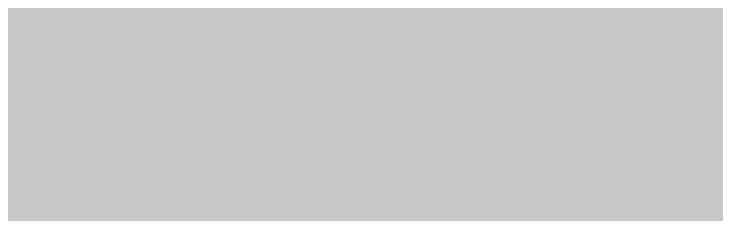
# Model space of a CAD drawing. Header units: metres. Extents: x 326467 to 340077, y 1811030 to 1824953.
# Drawn here: x 328806.952 to 328809.364, y 1812626.735 to 1812627.425 of the extents above; entities that cross this region are included whole.
import ezdxf

# ---------------------------------------------------------------- set-up
doc = ezdxf.new("R2010")
doc.units = ezdxf.units.M
doc.header["$MEASUREMENT"] = 0
for name, color, linetype in [('CRZ LINE FOR RIVER OR CREEK', 84, 'Continuous'), ('NDZ-200M FROM CRZ', 30, 'Continuous'), ('SURVEY PLOT BOUNDARY', 35, 'Continuous')]:
    doc.layers.add(name, color=color, linetype=linetype)

# ---------------------------------------------------------------- blocks, each defined once
blk = doc.blocks.new('16')
at = {"layer": 'CRZ LINE FOR RIVER OR CREEK', "ltscale": 0.1, "const_width": 3.0321, "flags": 128}
blk.add_lwpolyline([(328500.1042, 1812715.8481), (328586.46, 1812675.1869), (328687.3649, 1812654.1917), (328814.7943, 1812626.2937), (328896.9786, 1812575.7512), (329009.8235, 1812530.404), (329088.6041, 1812523.7311), (329177.6468, 1812537.1956), (329273.3183, 1812592.8349), (329399.3009, 1812709.3477), (329470.4714, 1812762.2722), (329556.3697, 1812894.128)], dxfattribs=at)
at = {"layer": 'NDZ-200M FROM CRZ', "const_width": 3.0321, "flags": 128}
blk.add_lwpolyline([(328500.1042, 1812715.8481), (328586.46, 1812675.1869), (328687.3649, 1812654.1917), (328814.7943, 1812626.2937), (328896.9786, 1812575.7512), (329009.8235, 1812530.404), (329088.6041, 1812523.7311), (329177.6468, 1812537.1956), (329273.3183, 1812592.8349), (329399.3009, 1812709.3477), (329470.4714, 1812762.2722), (329553.7488, 1812890.105), (329595.2096, 1812950.4347), (329612.0033, 1813031.1715), (329648.9468, 1813103.666), (329700.3755, 1813170.313), (329708.4457, 1813180.7714), (329759.0284, 1813224.1159), (329775.5726, 1813272.5081), (329790.4542, 1813367.4111), (329809.16, 1813433.9815)], dxfattribs=at)
at = {"layer": 'SURVEY PLOT BOUNDARY', "lineweight": 18, "const_width": 0.6064}
for points in [[(328808.4506, 1812628.9974), (328800.2098, 1812608.8445), (328723.2164, 1812585.1787), (328658.5062, 1812581.6348), (328569.916, 1812626.7948), (328565.8735, 1812626.826), (328594.4513, 1812662.9953), (328606.6722, 1812675.031), (328663.1415, 1812658.4219), (328711.5571, 1812645.9184), (328800.4593, 1812641.1891)], [(329082.5248, 1812521.7564), (329082.4936, 1812517.7133), (329078.2952, 1812497.5291), (329029.5988, 1812473.645), (328948.875, 1812490.4412), (328896.5418, 1812519.1482), (328848.3134, 1812555.9102), (328808.1698, 1812592.6098), (328808.201, 1812596.6529), (328800.2098, 1812608.8445), (328808.4506, 1812628.9974), (328848.8438, 1812624.6424), (328872.9424, 1812604.2399), (328901.1458, 1812591.8923)]]:
    blk.add_lwpolyline(points, close=True, dxfattribs=at)

msp = doc.modelspace()

# ---------------------------------------------------------------- block references
msp.add_blockref('16', (0, 0))

doc.saveas('drawing.dxf')
